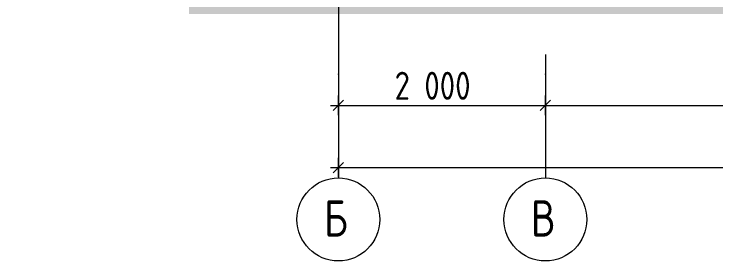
# Model space of a CAD drawing. Header units: millimetres. Extents: x 38742 to 206544, y -3832 to 13261.
# Drawn here: x 60323 to 67103, y -3800 to -1420 of the extents above; entities that cross this region are included whole.
import ezdxf
from ezdxf.enums import TextEntityAlignment as Align

# ---------------------------------------------------------------- set-up
doc = ezdxf.new("R2010")
doc.units = ezdxf.units.MM
doc.header["$MEASUREMENT"] = 0
doc.linetypes.add('Штрихштриховая', pattern=[10936.110735, 5291.666508, -2116.666555, 1411.111116, -2116.666555])
doc.layers.add('оси', color=7, linetype='Continuous')
doc.layers.add('размеры внутр', color=7, linetype='Continuous')
for name, color, linetype, lineweight in [('оси_Ном._пера__96', 7, 'Continuous', 13), ('оси_Ном._пера__97', 7, 'Continuous', 20), ('подп стены Инжзащита_Ном._пера__97', 7, 'Continuous', 20), ('размеры внутр_Ном._пера__51', 98, 'Continuous', 50), ('размеры внутр_Ном._пера__96', 7, 'Continuous', 13)]:
    doc.layers.add(name, color=color, linetype=linetype, lineweight=lineweight)
doc.styles.add('СГЕНЕРИР_СТИЛЬ_1', font='gost_2_304-81_type.ttf')
doc.dimstyles.new('СГЕНЕРИР_СТИЛЬ__1', dxfattribs={"dimtxt": 270.000005, "dimasz": 95, "dimexe": 0.18, "dimexo": 0, "dimgap": 0.09, "dimtad": 1, "dimtih": 1, "dimtoh": 1, "dimdec": 0, "dimzin": 0, "dimdsep": 46, "dimtxsty": 'СГЕНЕРИР_СТИЛЬ_1', "dimblk": 'ARROWHEAD_6', "dimblk1": 'ARROWHEAD_6', "dimblk2": 'ARROWHEAD_6', "dimcen": 0.09, "dimclrd": 7, "dimclre": 7, "dimclrt": 98, "dimadec": 0, "dimazin": 0, "dimtfac": 1, "dimtdec": 4, "dimtmove": 0, "dimatfit": 3, "dimfxl": 1, "dimtolj": 1, "dimtzin": 0, "dimarcsym": 0})

# ---------------------------------------------------------------- blocks, each defined once
blk = doc.blocks.new('Стандартный маркер сетки[1]_2', base_point=(63455.7, 2681.6))
at = {"layer": 'оси_Ном._пера__96', "linetype": 'Штрихштриховая'}
for p, q in [((63455.7, 1681.6), (63455.7, 2681.6)), ((63455.7, 1681.6), (63455.7, -2000)), ((63455.7, -2000), (63455.7, -3000))]:
    blk.add_line(p, q, dxfattribs=at)
blk.add_point((63455.7, -2000), dxfattribs=at)
blk.add_point((63455.7, -2000), dxfattribs=at)
at = {"layer": 'оси_Ном._пера__97', "linetype": 'Continuous'}
blk.add_circle((63455.7, -3400), 400, dxfattribs=at)
at = {"layer": 'оси_Ном._пера__96', "style": 'СГЕНЕРИР_СТИЛЬ_1'}
blk.add_attdef('AC_MarkerText_1', text='', height=350, rotation=360, dxfattribs=at).set_placement((63316.5, -3669.7), align=Align.BOTTOM_LEFT)
blk = doc.blocks.new('Стандартный маркер сетки[2]_2', base_point=(65455.7, 6597.5))
at = {"layer": 'оси_Ном._пера__96', "linetype": 'Штрихштриховая'}
for p, q in [((65455.7, 5597.5), (65455.7, -2000)), ((65455.7, -2000), (65455.7, -3000))]:
    blk.add_line(p, q, dxfattribs=at)
blk.add_point((65455.7, -2000), dxfattribs=at)
blk.add_point((65455.7, -2000), dxfattribs=at)
at = {"layer": 'оси_Ном._пера__97', "linetype": 'Continuous'}
blk.add_circle((65455.7, -3400), 400, dxfattribs=at)
at = {"layer": 'оси_Ном._пера__96', "style": 'СГЕНЕРИР_СТИЛЬ_1'}
blk.add_attdef('AC_MarkerText_1', text='', height=350, rotation=360, dxfattribs=at).set_placement((65316.5, -3669.7), align=Align.BOTTOM_LEFT)
blk = doc.blocks.new('*D81')
at = {"layer": 'размеры внутр_Ном._пера__96', "linetype": 'Continuous', "transparency": 16777216}
for p, q in [((63455.7, -2393.8), (63455.7, -2206.2)), ((65455.7, -2393.8), (65455.7, -2206.2)), ((63380.7, -2300), (63455.7, -2300)), ((63505.7, -2250), (63405.7, -2350)), ((63455.7, -2300), (65455.7, -2300)), ((65505.7, -2250), (65405.7, -2350))]:
    blk.add_line(p, q, dxfattribs=at)
at = {"layer": 'размеры внутр_Ном._пера__51', "transparency": 16777216, "insert": (63998.8, -2246), "char_height": 270, "attachment_point": 7, "style": 'СГЕНЕРИР_СТИЛЬ_1'}
blk.add_mtext('{2\xa0000}', dxfattribs=at)
blk = doc.blocks.new('ARROWHEAD_6')
at = {"color": 0, "linetype": 'Continuous', "lineweight": 0}
for p, q in [((0, 0), (-1, 0)), ((-0.5, -0.5), (0.5, 0.5))]:
    blk.add_line(p, q, dxfattribs=at)
blk = doc.blocks.new('*D83')
at = {"layer": 'размеры внутр_Ном._пера__96', "linetype": 'Continuous', "transparency": 16777216}
for p, q in [((65455.7, -2393.8), (65455.7, -2206.2)), ((71855.7, -2393.8), (71855.7, -2206.2)), ((65505.7, -2250), (65405.7, -2350)), ((65455.7, -2300), (71855.7, -2300)), ((71805.7, -2350), (71905.7, -2250)), ((71855.7, -2300), (71930.7, -2300))]:
    blk.add_line(p, q, dxfattribs=at)
at = {"layer": 'размеры внутр_Ном._пера__51', "transparency": 16777216, "insert": (68185.7, -2246), "char_height": 270, "attachment_point": 7, "style": 'СГЕНЕРИР_СТИЛЬ_1'}
blk.add_mtext('{6\xa0400}', dxfattribs=at)
blk = doc.blocks.new('*D84')
at = {"layer": 'размеры внутр_Ном._пера__96', "linetype": 'Continuous', "transparency": 16777216}
for p, q in [((63455.7, -2993.8), (63455.7, -2806.2)), ((71855.7, -2993.8), (71855.7, -2806.2)), ((63380.7, -2900), (63455.7, -2900)), ((63505.7, -2850), (63405.7, -2950)), ((63455.7, -2900), (71855.7, -2900)), ((71805.7, -2950), (71905.7, -2850)), ((71855.7, -2900), (71930.7, -2900))]:
    blk.add_line(p, q, dxfattribs=at)
at = {"layer": 'размеры внутр_Ном._пера__51', "transparency": 16777216, "insert": (67172.6, -2846), "char_height": 270, "attachment_point": 7, "style": 'СГЕНЕРИР_СТИЛЬ_1'}
blk.add_mtext('{8\xa0400}', dxfattribs=at)

msp = doc.modelspace()

# ---------------------------------------------------------------- hatches: boundary and pattern name
at = {"layer": 'подп стены Инжзащита_Ном._пера__97', "linetype": 'Continuous'}
h = msp.add_hatch(dxfattribs=at)
h.set_pattern_fill('ГРУНТ_0002', color=256, style=0, pattern_type=2)
h.set_pattern_definition([(45, (0, 0), (-275.7716, 275.7716), []), (45, (-91.9, 91.9), (-551.543, 551.543), []), (45, (-183.85, 183.85), (-551.543, 551.543), []), (135, (-275.77, 275.77), (91.92388, 91.92388), [390, -390])])
h.paths.add_polyline_path([(39484.7, -825.3), (39282.3, -1634.9), (38741.8, -1322.8), (39035.1, -150), (62855.7, -150), (62855.7, -800), (72601.8, -800), (72601.8, -1419.9), (62013.8, -1419.9), (62013.8, -825.3)])

# ---------------------------------------------------------------- block references
at = {"layer": 'оси', "color": 251, "linetype": 'Continuous', "lineweight": 13}
ref = msp.add_blockref('Стандартный маркер сетки[2]_2', (65455.7, 6597.5), dxfattribs=at)
ref.add_attrib('AC_MarkerText_1', 'В', dxfattribs={"layer": 'оси_Ном._пера__96', "color": 7, "linetype": 'Continuous', "lineweight": 13, "height": 350, "rotation": 360, "style": 'СГЕНЕРИР_СТИЛЬ_1'}).set_placement((65316.5, -3669.7), align=Align.BOTTOM_LEFT)
ref = msp.add_blockref('Стандартный маркер сетки[1]_2', (63455.7, 2681.6), dxfattribs=at)
ref.add_attrib('AC_MarkerText_1', 'Б', dxfattribs={"layer": 'оси_Ном._пера__96', "color": 7, "linetype": 'Continuous', "lineweight": 13, "height": 350, "rotation": 360, "style": 'СГЕНЕРИР_СТИЛЬ_1'}).set_placement((63316.5, -3669.7), align=Align.BOTTOM_LEFT)

# ---------------------------------------------------------------- dimensions: what is measured, and where the dimension line sits
at = {"layer": 'размеры внутр', "linetype": 'Continuous'}
for base, p1, p2, picture, middle in [((65455.7, -2300), (63455.7, -2300), (65455.7, -2300), '*D81', (64460.4, -2111)), ((71855.7, -2300), (65455.7, -2300), (71855.7, -2300), '*D83', (68647.3, -2111)), ((71855.7, -2900), (63455.7, -2900), (71855.7, -2900), '*D84', (67634.2, -2711))]:
    dim = msp.add_linear_dim(base=base, p1=p1, p2=p2, dimstyle='СГЕНЕРИР_СТИЛЬ__1', dxfattribs=at)
    dim.commit()
    dim.dimension.update_dxf_attribs({"geometry": picture, "text_midpoint": middle, "dimtype": 160})

doc.saveas('drawing.dxf')
